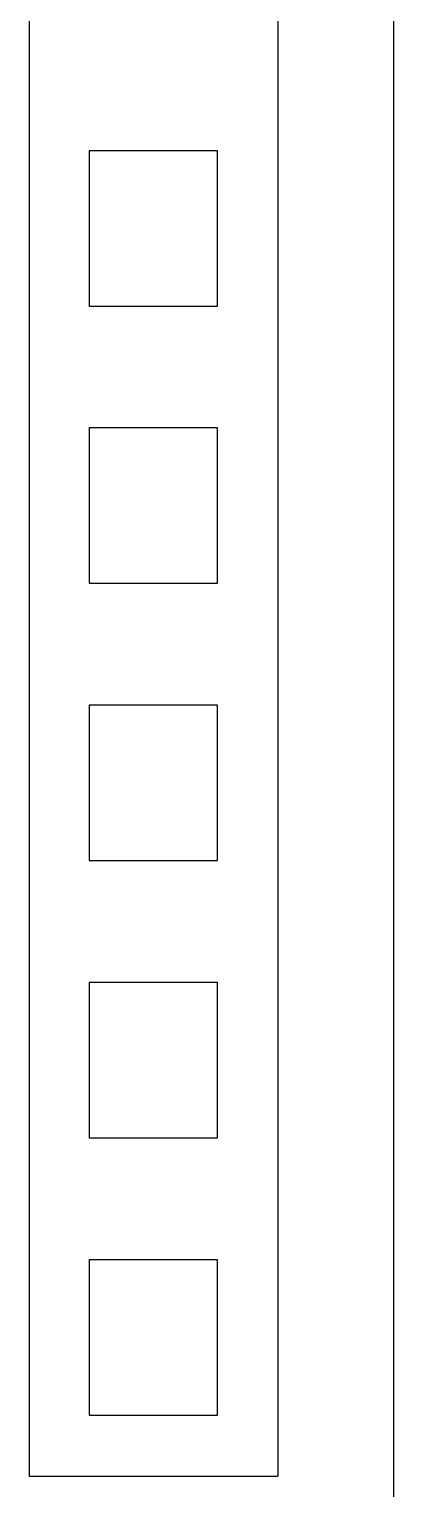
# Model space of a CAD drawing. Header units: millimetres. Extents: x 17.2 to 70.5, y -0.8 to 78.5.
# Drawn here: x 66.9 to 70.53, y 54.66 to 69.19 of the extents above; entities that cross this region are included whole.
import ezdxf

# ---------------------------------------------------------------- set-up
doc = ezdxf.new("R2010")
doc.units = ezdxf.units.MM
doc.layers.add('Edges', color=7, linetype='Continuous')

# ---------------------------------------------------------------- blocks, each defined once
blk = doc.blocks.new('Arduino Uno pl')
at = {"layer": 'Edges'}
for p, q in [((22.106, -26.106), (22.106, 40.232)), ((18.478, 40.083), (18.478, 23.521)), ((20.951, 40.083), (20.951, 23.521)), ((20.352, 36.715), (19.076, 36.715)), ((19.076, 36.715), (19.076, 35.169)), ((20.352, 35.169), (20.352, 36.715)), ((19.076, 35.169), (20.352, 35.169)), ((20.352, 33.955), (19.076, 33.955)), ((19.076, 33.955), (19.076, 32.409)), ((20.352, 32.409), (20.352, 33.955)), ((19.076, 32.409), (20.352, 32.409)), ((20.352, 31.195), (19.076, 31.195)), ((19.076, 31.195), (19.076, 29.649)), ((20.352, 29.649), (20.352, 31.195)), ((19.076, 29.649), (20.352, 29.649)), ((20.352, 28.434), (19.076, 28.434)), ((19.076, 28.434), (19.076, 26.889)), ((20.352, 26.889), (20.352, 28.434)), ((19.076, 26.889), (20.352, 26.889)), ((20.352, 25.674), (19.076, 25.674)), ((19.076, 25.674), (19.076, 24.128)), ((20.352, 24.128), (20.352, 25.674)), ((19.076, 24.128), (20.352, 24.128)), ((18.478, 23.521), (20.951, 23.521))]:
    blk.add_line(p, q, dxfattribs=at)

msp = doc.modelspace()

# ---------------------------------------------------------------- block references
msp.add_blockref('Arduino Uno pl', (48.426, 31.266))

doc.saveas('drawing.dxf')
